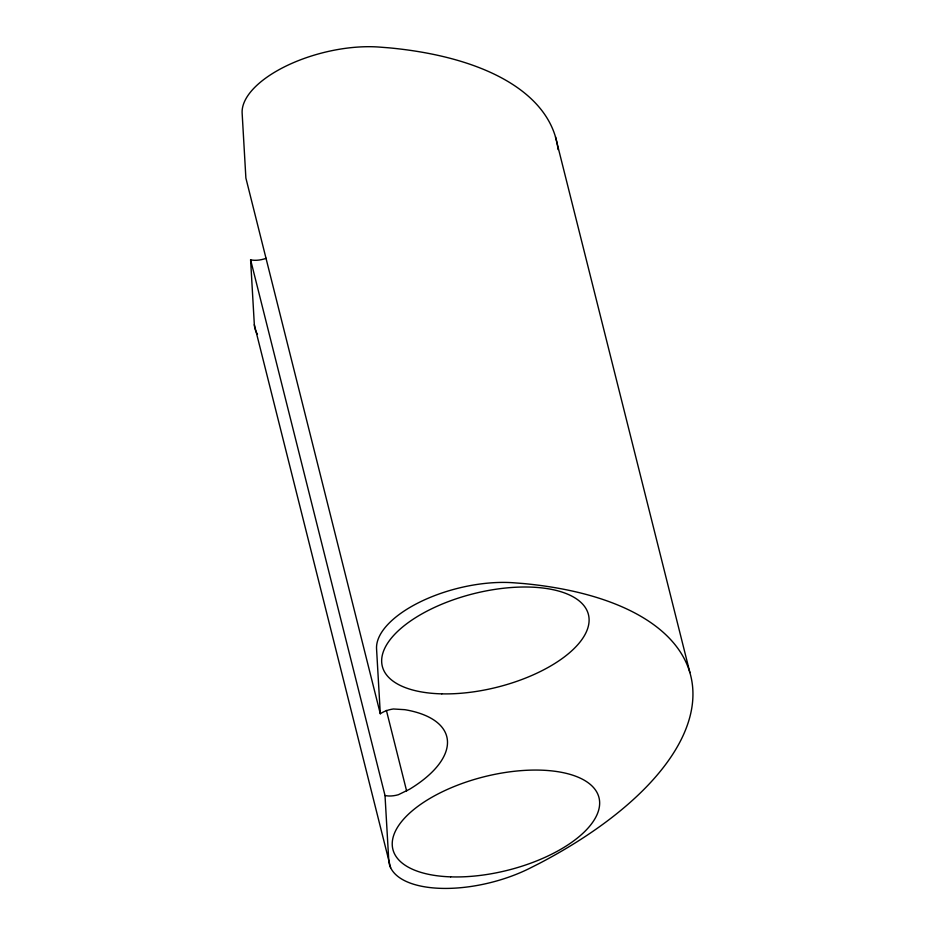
<?xml version="1.0" encoding="UTF-8"?>
<svg xmlns="http://www.w3.org/2000/svg" width="935" height="935" viewBox="0 0 935 935"><rect width="100%" height="100%" fill="white"/><g stroke="black" fill="none" stroke-linecap="round" stroke-linejoin="round"><path stroke-width="1.4" d="M266.218 258.282L263.904 259.042A15.65 7.106 -14.1 0 1 250.592 259.79L254.332 324.69L390.62 867.68M555.472 136.872L689.901 672.581M386.4 710.39L406.62 790.963M250.592 259.79L385.01 795.486A15.65 7.106 -14.1 0 0 398.322 794.738L409.401 789.339A111.557 50.619 -14.1 0 0 404.808 709.677L393.378 708.987A15.65 7.106 -14.1 0 0 380.3 713.767L245.882 178.059L242.142 113.158A93.932 42.624 -14.1 0 1 286.846 65.672A93.932 42.624 -14.1 0 1 379.575 47.101L389.042 47.837A363.025 164.724 -14.1 0 1 558.043 149.553M380.3 713.767L376.56 648.867A93.932 42.624 -14.1 0 1 421.264 601.38A93.932 42.624 -14.1 0 1 514.005 582.809L523.471 583.545A363.025 164.724 -14.1 0 1 539.6 863.297L530.437 867.937A93.932 42.624 -14.1 0 1 437.802 888.227A93.932 42.624 -14.1 0 1 388.761 860.399L385.01 795.486M257.452 334.227A93.932 42.624 -14.1 0 1 254.332 324.69M441.799 693.852A106.251 48.211 -14.1 0 0 588.688 615.697A106.251 48.211 -14.1 0 0 425.659 611.829A106.251 48.211 -14.1 0 0 441.799 693.852M450.635 876.855A106.251 48.211 -14.1 0 0 599.393 799.635A106.251 48.211 -14.1 0 0 437.79 794.06A106.251 48.211 -14.1 0 0 450.635 876.855"/></g></svg>
